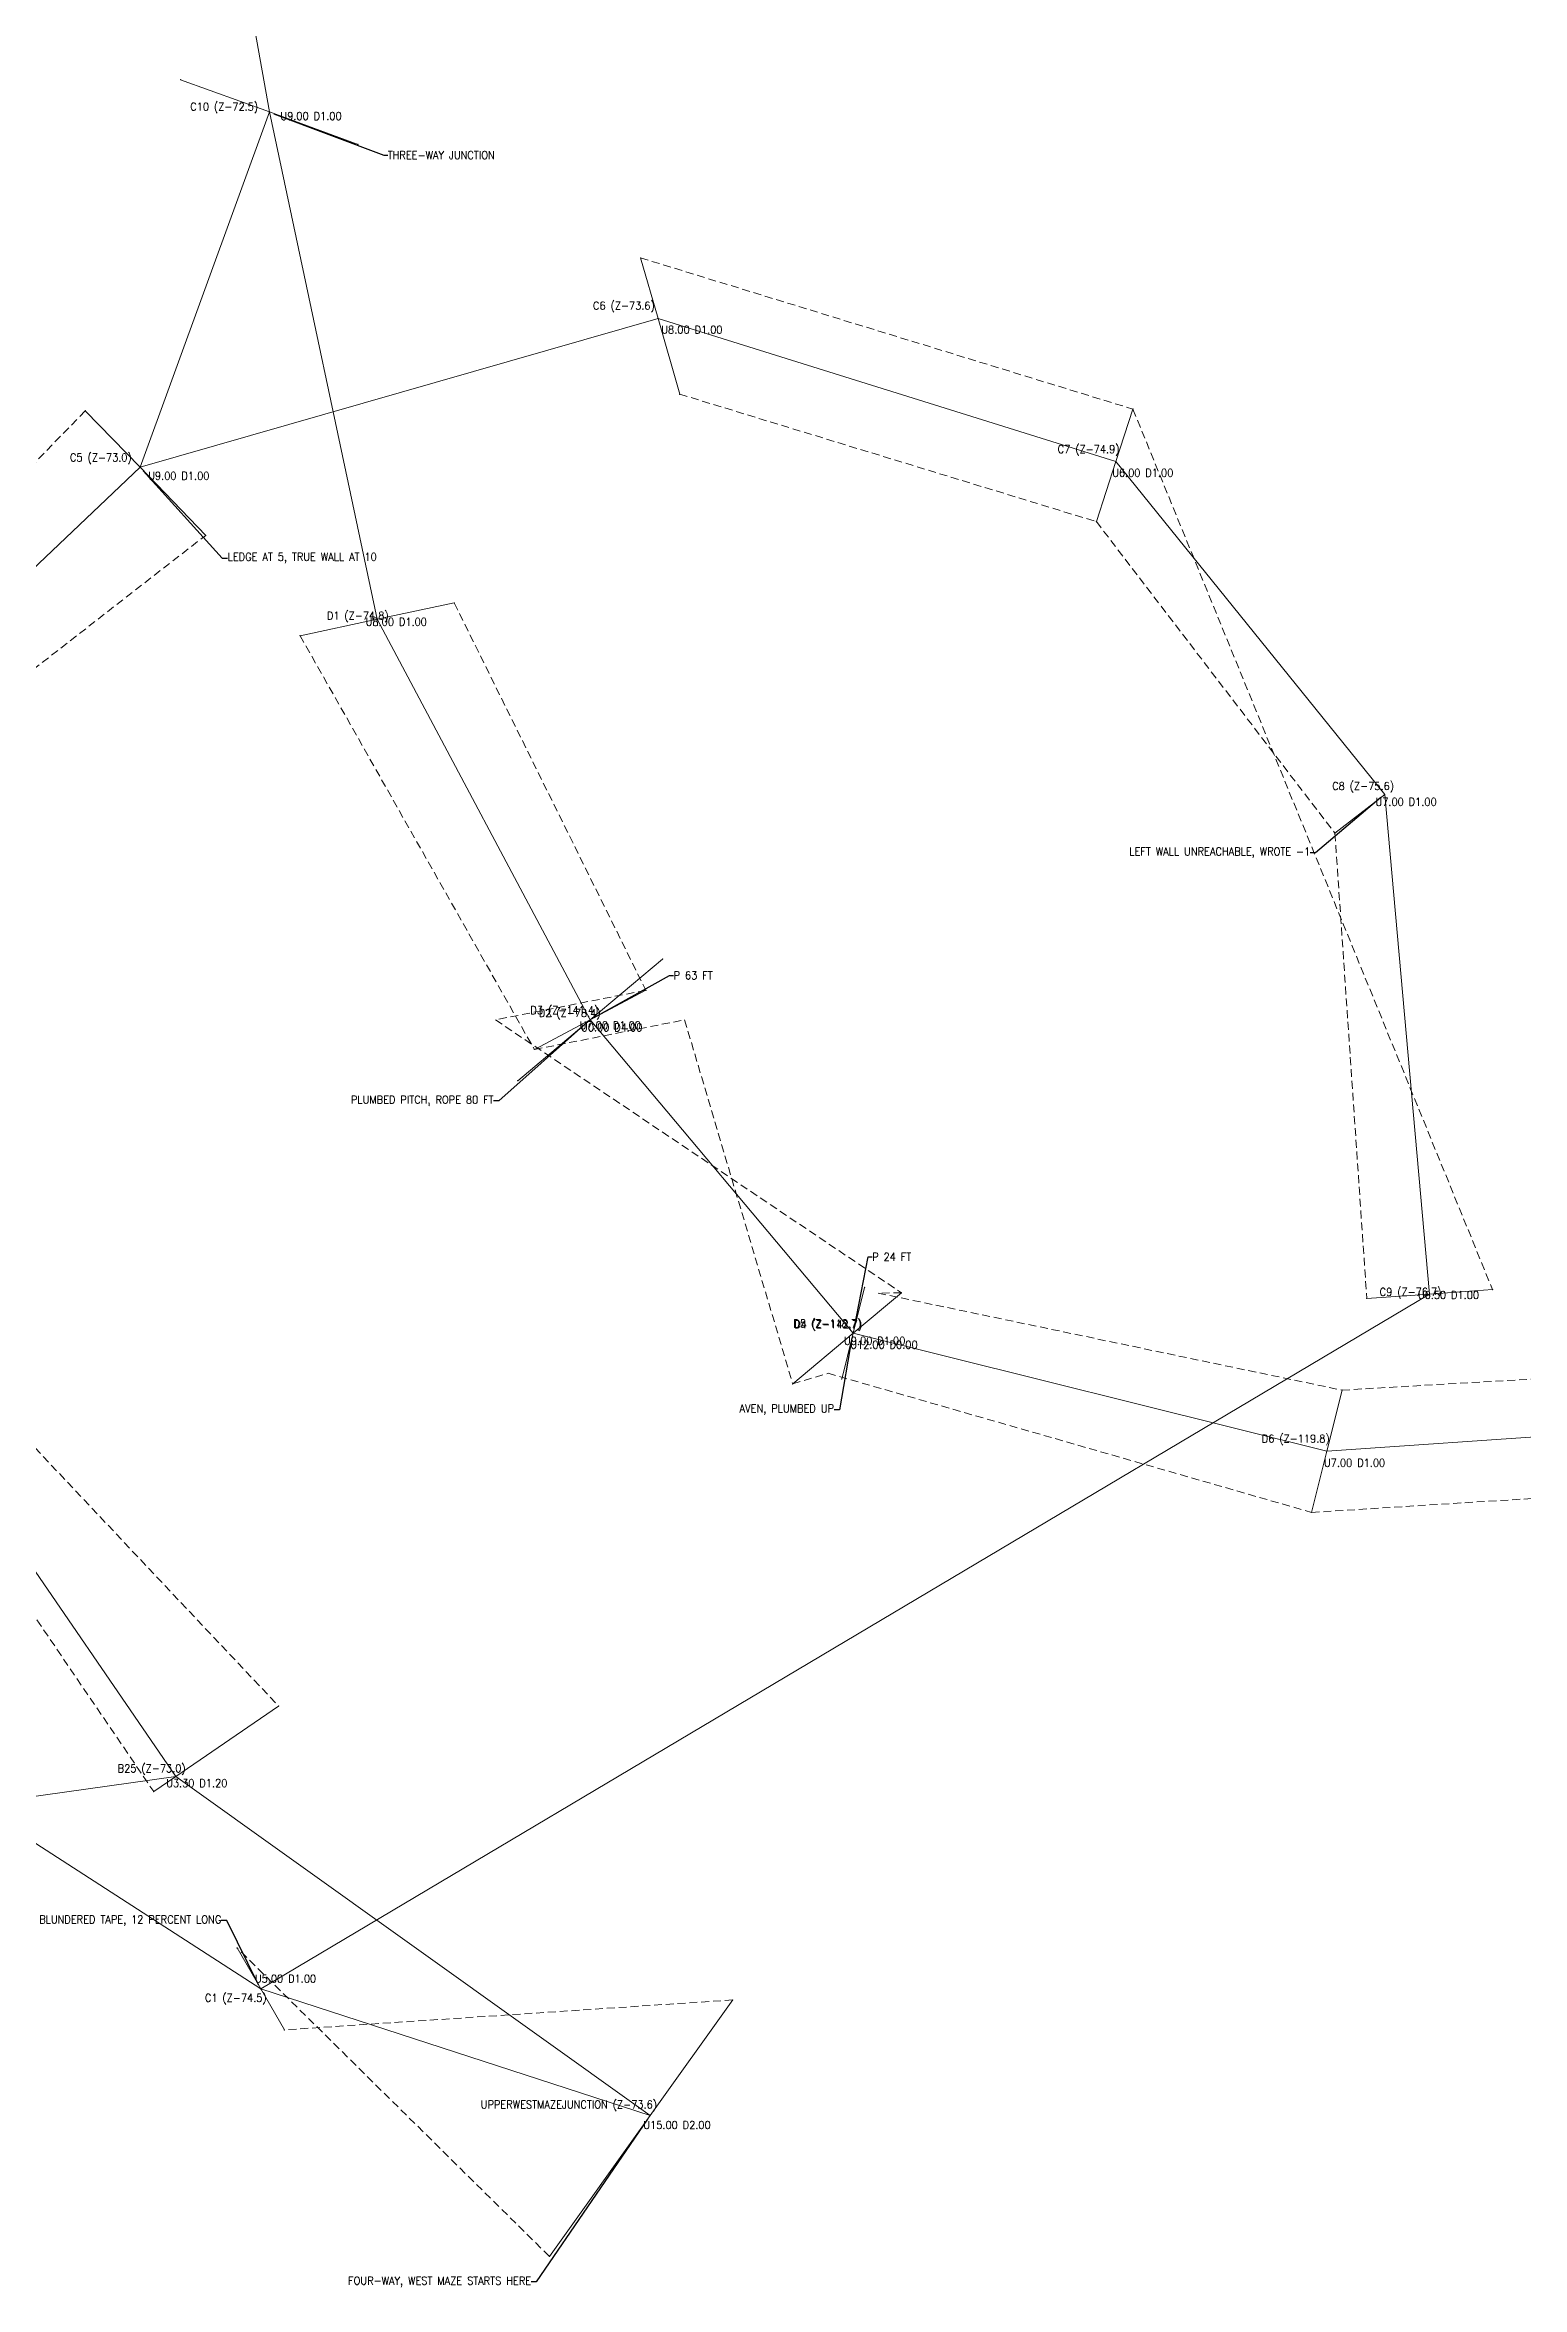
# Model space of a CAD drawing. Header units: feet. Extents: x -352 to 533, y -1323 to 2.
# Drawn here: x -86.8 to 6.9, y -867.1 to -724.8 of the extents above; entities that cross this region are included whole.
import ezdxf

# ---------------------------------------------------------------- set-up
doc = ezdxf.new("R2010")
doc.units = ezdxf.units.FT
doc.header["$MEASUREMENT"] = 0
doc.linetypes.add('DASHED', pattern=[0.75, 0.5, -0.25])
for name, color, linetype, lineweight, true_color in [('CTRL-LRUD', 9, 'Continuous', 9, 0xffc0cb), ('CTRL-LRUD-WALL-LEFT', 8, 'DASHED', 0, 0x808080), ('CTRL-LRUD-WALL-RIGHT', 8, 'DASHED', 0, 0x808080), ('CTRL-SHOTS', 8, 'Continuous', 9, 0x808080), ('CTRL-STATION-LABELS', 1, 'Continuous', 0, 0xff0000), ('CTRL-STATIONS', 1, 'Continuous', 9, 0xff0000), ('NOTES-ANNOTATION', 7, 'Continuous', 18, 0xffffff)]:
    doc.layers.add(name, color=color, linetype=linetype, lineweight=lineweight, true_color=true_color)
doc.styles.get("Standard").update_dxf_attribs({"font": ''})
doc.styles.add('textstyle105', font='')
doc.styles.add('textstyle13', font='')
doc.styles.add('textstyle132', font='')
doc.styles.add('textstyle134', font='')
doc.styles.add('textstyle146', font='')
doc.styles.add('textstyle148', font='')
doc.styles.add('textstyle156', font='')
doc.styles.add('textstyle162', font='')
doc.styles.add('textstyle164', font='')
doc.styles.add('textstyle178', font='')
doc.styles.add('textstyle179', font='')
doc.styles.add('textstyle18', font='')
doc.styles.add('textstyle184', font='')
doc.styles.add('textstyle195', font='')
doc.styles.add('textstyle197', font='')
doc.styles.add('textstyle21', font='')
doc.styles.add('textstyle213', font='')
doc.styles.add('textstyle243', font='')
doc.styles.add('textstyle271', font='')
doc.styles.add('textstyle277', font='')
doc.styles.add('textstyle286', font='')
doc.styles.add('textstyle290', font='')
doc.styles.add('textstyle291', font='')
doc.styles.add('textstyle296', font='')
doc.styles.add('textstyle301', font='')
doc.styles.add('textstyle312', font='')
doc.styles.add('textstyle40', font='')
doc.styles.add('textstyle41', font='')
doc.styles.add('textstyle46', font='')
doc.styles.add('textstyle49', font='')
doc.styles.add('textstyle53', font='')
doc.styles.add('textstyle68', font='')
doc.styles.add('textstyle73', font='')
doc.styles.add('textstyle80', font='')
doc.styles.add('textstyle84', font='')
doc.styles.add('textstyle85', font='')
doc.styles.add('textstyle9', font='')
doc.styles.add('textstyle90', font='')
doc.styles.add('textstyle96', font='')
doc.styles.get('Standard').set_extended_font_data('txt')
doc.styles.get('textstyle105').set_extended_font_data('standard')
doc.styles.get('textstyle13').set_extended_font_data('standard')
doc.styles.get('textstyle132').set_extended_font_data('standard')
doc.styles.get('textstyle134').set_extended_font_data('standard')
doc.styles.get('textstyle146').set_extended_font_data('standard')
doc.styles.get('textstyle148').set_extended_font_data('standard')
doc.styles.get('textstyle156').set_extended_font_data('standard')
doc.styles.get('textstyle162').set_extended_font_data('standard')
doc.styles.get('textstyle164').set_extended_font_data('standard')
doc.styles.get('textstyle178').set_extended_font_data('standard')
doc.styles.get('textstyle179').set_extended_font_data('standard')
doc.styles.get('textstyle18').set_extended_font_data('standard')
doc.styles.get('textstyle184').set_extended_font_data('standard')
doc.styles.get('textstyle195').set_extended_font_data('standard')
doc.styles.get('textstyle197').set_extended_font_data('standard')
doc.styles.get('textstyle21').set_extended_font_data('standard')
doc.styles.get('textstyle213').set_extended_font_data('standard')
doc.styles.get('textstyle243').set_extended_font_data('standard')
doc.styles.get('textstyle271').set_extended_font_data('standard')
doc.styles.get('textstyle277').set_extended_font_data('standard')
doc.styles.get('textstyle286').set_extended_font_data('standard')
doc.styles.get('textstyle290').set_extended_font_data('standard')
doc.styles.get('textstyle291').set_extended_font_data('standard')
doc.styles.get('textstyle296').set_extended_font_data('standard')
doc.styles.get('textstyle301').set_extended_font_data('standard')
doc.styles.get('textstyle312').set_extended_font_data('standard')
doc.styles.get('textstyle40').set_extended_font_data('standard')
doc.styles.get('textstyle41').set_extended_font_data('standard')
doc.styles.get('textstyle46').set_extended_font_data('standard')
doc.styles.get('textstyle49').set_extended_font_data('standard')
doc.styles.get('textstyle53').set_extended_font_data('standard')
doc.styles.get('textstyle68').set_extended_font_data('standard')
doc.styles.get('textstyle73').set_extended_font_data('standard')
doc.styles.get('textstyle80').set_extended_font_data('standard')
doc.styles.get('textstyle84').set_extended_font_data('standard')
doc.styles.get('textstyle85').set_extended_font_data('standard')
doc.styles.get('textstyle9').set_extended_font_data('standard')
doc.styles.get('textstyle90').set_extended_font_data('standard')
doc.styles.get('textstyle96').set_extended_font_data('standard')
doc.dimstyles.get("Standard").update_dxf_attribs({"dimtxt": 0.083333, "dimasz": 0.083333, "dimexe": 0.041667, "dimexo": 0.020833, "dimgap": 0.020833, "dimtad": 1, "dimtxsty": 'Standard', "dimcen": 2.5, "dimadec": 0, "dimazin": 0, "dimtfac": 1, "dimtmove": 0, "dimatfit": 3, "dimfxl": 1, "dimarcsym": 0})

msp = doc.modelspace()

# ---------------------------------------------------------------- linework, layer by layer
at = {"layer": 'CTRL-LRUD'}
for p, q in [((-72.59, -729.02), (-78.23, -726.97)), ((-72.59, -729.02), (-66.96, -731.08)), ((-47.92, -742.12), (-49.03, -738.28)), ((-47.92, -742.12), (-46.55, -746.93)), ((-80.8, -751.57), (-84.27, -747.98)), ((-18.87, -751.21), (-17.79, -747.88)), ((-18.87, -751.21), (-20.11, -755.02)), ((-80.8, -751.57), (-76.63, -755.89)), ((-65.75, -761.22), (-70.64, -762.26)), ((-65.75, -761.22), (-60.86, -760.18)), ((-1.81, -772.34), (-4.97, -774.8)), ((-52.24, -786.64), (-47.64, -782.78)), ((-52.24, -786.64), (-48.7, -784.76)), ((-52.24, -786.64), (-56.83, -790.5)), ((-52.24, -786.64), (-55.77, -788.52)), ((-35.55, -806.53), (-34.82, -803.62)), ((-35.55, -806.53), (-32.48, -803.96)), ((1.04, -804.04), (-2.95, -804.32)), ((1.04, -804.04), (5.03, -803.76)), ((-35.55, -806.53), (-39.38, -809.74)), ((-35.55, -806.53), (-36.27, -809.44)), ((-5.49, -814.02), (-4.52, -810.14)), ((-5.49, -814.02), (-6.45, -817.9)), ((-78.52, -834.66), (-72.01, -830.19)), ((-78.52, -834.66), (-79.93, -835.62)), ((-73.14, -848.14), (-74.64, -845.54)), ((-73.14, -848.14), (-71.64, -850.74)), ((-48.42, -856.17), (-43.19, -848.84)), ((-48.42, -856.17), (-54.82, -865.12))]:
    msp.add_line(p, q, dxfattribs=at)
for p in [(-78.23, -726.97), (-66.96, -731.08), (-49.03, -738.28), (-46.55, -746.93), (-84.27, -747.98), (-17.79, -747.88), (-20.11, -755.02), (-76.63, -755.89), (-60.86, -760.18), (-70.64, -762.26), (-4.97, -774.8), (-47.64, -782.78), (-48.7, -784.76), (-55.77, -788.52), (-56.83, -790.5), (-34.82, -803.62), (-32.48, -803.96), (5.03, -803.76), (-2.95, -804.32), (-36.27, -809.44), (-39.38, -809.74), (-4.52, -810.14), (-6.45, -817.9), (-72.01, -830.19), (-79.93, -835.62), (-74.64, -845.54), (-43.19, -848.84), (-71.64, -850.74), (-54.82, -865.12)]:
    msp.add_point(p, dxfattribs=at)
at = {"layer": 'CTRL-LRUD-WALL-LEFT'}
for points in [[(-49.03, -738.28), (-17.79, -747.88), (5.03, -803.76)], [(-100.96, -834.92), (-112.68, -806.56), (-106.57, -770.95), (-84.27, -747.98)], [(-60.86, -760.18), (-48.7, -784.76), (-58.24, -786.64), (-32.48, -803.96), (-33.96, -803.98), (-4.52, -810.14), (22.16, -808.58), (51.94, -794.75), (73.7, -776.23), (87.78, -761.17)], [(-114.28, -776.53), (-88.49, -812.71), (-72.01, -830.19)], [(-43.19, -848.84), (-71.64, -850.74)]]:
    msp.add_lwpolyline(points, dxfattribs=at)
at = {"layer": 'CTRL-LRUD-WALL-RIGHT'}
for points in [[(-46.55, -746.93), (-20.11, -755.02), (-4.97, -774.8), (-2.95, -804.32)], [(-97.25, -828.98), (-107.19, -804.12), (-98.26, -772.71), (-76.63, -755.89)], [(-70.64, -762.26), (-55.77, -788.52), (-46.24, -786.64), (-39.38, -809.74), (-37.14, -809.07), (-6.45, -817.9), (22.69, -816.06), (55.69, -804.02), (81.09, -785.69), (94.08, -766.1)], [(-121.78, -779.29), (-93.24, -816.04), (-79.93, -835.62)], [(-54.82, -865.12), (-74.64, -845.54)]]:
    msp.add_lwpolyline(points, dxfattribs=at)
at = {"layer": 'CTRL-SHOTS'}
for p, q in [((-72.59, -729.02), (-76.41, -707.37)), ((-80.8, -751.57), (-72.59, -729.02)), ((-72.59, -729.02), (-65.75, -761.22)), ((-80.8, -751.57), (-47.92, -742.12)), ((-47.92, -742.12), (-18.87, -751.21)), ((-18.87, -751.21), (-1.81, -772.34)), ((-102.17, -771.88), (-80.8, -751.57)), ((-65.75, -761.22), (-52.24, -786.64)), ((-1.81, -772.34), (1.04, -804.04)), ((-52.24, -786.64), (-52.24, -786.64)), ((-52.24, -786.64), (-35.55, -806.53)), ((1.04, -804.04), (-73.14, -848.14)), ((-35.55, -806.53), (-35.55, -806.53)), ((-35.55, -806.53), (-5.49, -814.02)), ((-5.49, -814.02), (22.41, -812.07)), ((-91.93, -815.12), (-78.52, -834.66)), ((-73.14, -848.14), (-98.84, -831.53)), ((-78.52, -834.66), (-104.27, -838.28)), ((-78.52, -834.66), (-48.42, -856.17)), ((-48.42, -856.17), (-73.14, -848.14))]:
    msp.add_line(p, q, dxfattribs=at)
at = {"layer": 'CTRL-STATIONS'}
for p in [(-72.59, -729.02), (-47.92, -742.12), (-18.87, -751.21), (-80.8, -751.57), (-65.75, -761.22), (-1.81, -772.34), (-52.24, -786.64), (-52.24, -786.64), (1.04, -804.04), (-35.55, -806.53), (-35.55, -806.53), (-5.49, -814.02), (-78.52, -834.66), (-73.14, -848.14), (-48.42, -856.17)]:
    msp.add_point(p, dxfattribs=at)

# ---------------------------------------------------------------- texts
at = {"layer": 'CTRL-STATION-LABELS', "char_height": 0.5, "width": 100}
for s, insert, attachment_point, style in [('C10 (Z-72.5)', (-73.3, -728.77), 6, 'textstyle40'), ('U9.00 D1.00', (-71.89, -729.28), 4, 'textstyle53'), ('C6 (Z-73.6)', (-48.13, -741.4), 6, 'textstyle162'), ('U8.00 D1.00', (-47.72, -742.84), 4, 'textstyle312'), ('C5 (Z-73.0)', (-81.32, -751.03), 6, 'textstyle197'), ('C7 (Z-74.9)', (-18.64, -750.5), 6, 'textstyle49'), ('U9.00 D1.00', (-80.28, -752.11), 4, 'textstyle156'), ('U6.00 D1.00', (-19.11, -751.92), 4, 'textstyle296'), ('D1 (Z-74.8)', (-65.02, -761.07), 6, 'textstyle213'), ('U8.00 D1.00', (-66.48, -761.38), 4, 'textstyle184'), ('C8 (Z-75.6)', (-1.22, -771.88), 6, 'textstyle96'), ('U7.00 D1.00', (-2.4, -772.8), 4, 'textstyle291'), ('D3 (Z-141.4)', (-51.71, -786.11), 6, 'textstyle134'), ('D2 (Z-78.4)', (-51.57, -786.29), 6, 'textstyle179'), ('U7.00 D1.00', (-52.9, -786.99), 4, 'textstyle46'), ('U0.00 D4.00', (-52.81, -787.12), 4, 'textstyle21'), ('C9 (Z-76.7)', (1.79, -803.99), 6, 'textstyle13'), ('U6.50 D1.00', (0.29, -804.1), 4, 'textstyle271'), ('D5 (Z-118.7)', (-35.02, -806), 6, 'textstyle277'), ('D4 (Z-142.7)', (-34.97, -806.05), 6, 'textstyle195'), ('U9.00 D1.00', (-36.12, -807.01), 4, 'textstyle243'), ('U12.00 D0.00', (-35.73, -807.26), 4, 'textstyle286'), ('D6 (Z-119.8)', (-5.3, -813.3), 6, 'textstyle148'), ('U7.00 D1.00', (-5.67, -814.75), 4, 'textstyle105'), ('B25 (Z-73.0)', (-77.9, -834.23), 6, 'textstyle132'), ('U3.30 D1.20', (-79.14, -835.08), 4, 'textstyle90'), ('U5.00 D1.00', (-73.51, -847.49), 4, 'textstyle73'), ('C1 (Z-74.5)', (-72.76, -848.79), 6, 'textstyle85'), ('UPPERWESTMAZEJUNCTION (Z-73.6)', (-47.99, -855.56), 6, 'textstyle290'), ('U15.00 D2.00', (-48.86, -856.78), 4, 'textstyle178')]:
    msp.add_mtext(s, dxfattribs=dict(at, insert=insert, attachment_point=attachment_point, style=style))
at = {"layer": 'NOTES-ANNOTATION', "char_height": 0.5, "width": 100}
for s, insert, attachment_point, style in [('THREE-WAY JUNCTION', (-65.08, -731.76), 4, 'textstyle9'), ('LEDGE AT 5, TRUE WALL AT 10', (-75.24, -757.33), 4, 'textstyle41'), ('LEFT WALL UNREACHABLE, WROTE -1', (-6.54, -776.03), 6, 'textstyle146'), ('P 63 FT', (-46.94, -783.82), 4, 'textstyle84'), ('PLUMBED PITCH, ROPE 80 FT', (-58.36, -791.78), 6, 'textstyle68'), ('P 24 FT', (-34.34, -801.68), 4, 'textstyle301'), ('AVEN, PLUMBED UP', (-36.76, -811.38), 6, 'textstyle18'), ('LOOP B CLOSING LEG -- BLUNDERED TAPE, 12 PERCENT LONG', (-75.64, -843.81), 6, 'textstyle164'), ('FOUR-WAY, WEST MAZE STARTS HERE', (-55.98, -866.74), 6, 'textstyle80')]:
    msp.add_mtext(s, dxfattribs=dict(at, insert=insert, attachment_point=attachment_point, style=style))

# ---------------------------------------------------------------- leaders
at = {"layer": 'NOTES-ANNOTATION'}
for points in [[(-72.31, -729.13), (-65.33, -731.76), (-65.08, -731.76)], [(-80.59, -751.79), (-75.58, -757.33), (-75.24, -757.33)], [(-2.05, -772.52), (-6.21, -776.03), (-6.54, -776.03)], [(-51.97, -786.5), (-47.19, -783.82), (-46.94, -783.82)], [(-52.47, -786.83), (-58.03, -791.78), (-58.36, -791.78)], [(-35.47, -806.24), (-34.59, -801.68), (-34.34, -801.68)], [(-35.62, -806.82), (-36.42, -811.38), (-36.76, -811.38)], [(-73.29, -847.88), (-75.3, -843.81), (-75.64, -843.81)], [(-48.6, -856.41), (-55.65, -866.74), (-55.98, -866.74)]]:
    msp.add_leader(points, dimstyle='Standard', override={"dimscale": 1}, dxfattribs=at)

doc.saveas('drawing.dxf')
